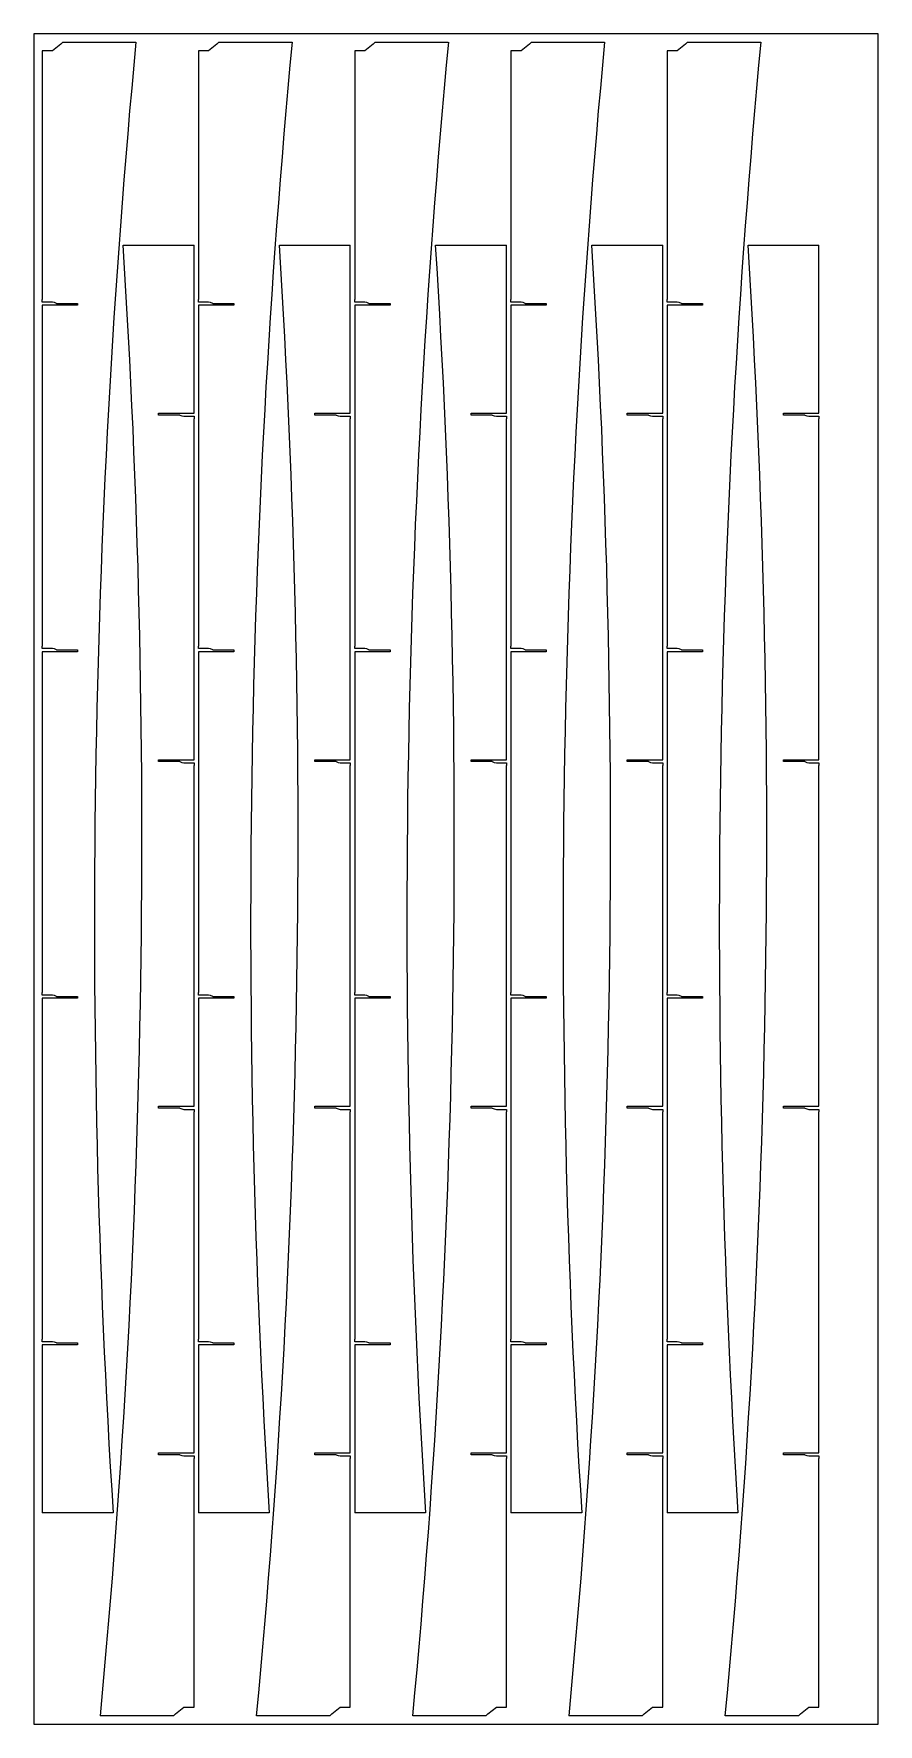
# Model space of a CAD drawing. Header units: inches. Extents: x 142 to 13302, y 211 to 2711.
# Drawn here: x 2342 to 3342, y 211 to 2211 of the extents above; entities that cross this region are included whole.
import ezdxf

# ---------------------------------------------------------------- set-up
doc = ezdxf.new("R2010")
doc.units = ezdxf.units.IN
doc.header["$MEASUREMENT"] = 0
doc.layers.add('IV_OUTER_PROFILE', color=7, linetype='Continuous', lineweight=5)

msp = doc.modelspace()

# ---------------------------------------------------------------- linework, layer by layer
msp.add_lwpolyline([(2341.6, 211.4), (3341.6, 211.4), (3341.6, 2211.4), (2341.6, 2211.4)], close=True)
at = {"layer": 'IV_OUTER_PROFILE'}
for p, q in [((2373.5, 2199.1), (2375.9, 2201.4)), ((2375.9, 2201.4), (2462.5, 2201.4)), ((2558.5, 2199.1), (2560.9, 2201.4)), ((2560.9, 2201.4), (2647.5, 2201.4)), ((2743.5, 2199.1), (2745.9, 2201.4)), ((2745.9, 2201.4), (2832.5, 2201.4)), ((2928.5, 2199.1), (2930.9, 2201.4)), ((2930.9, 2201.4), (3017.5, 2201.4)), ((3113.5, 2199.1), (3115.9, 2201.4)), ((3115.9, 2201.4), (3202.5, 2201.4)), ((2351.6, 2191.4), (2351.6, 1897)), ((2363.6, 2191.4), (2351.6, 2191.4)), ((2373.5, 2199.1), (2363.6, 2191.4)), ((2536.6, 2191.4), (2536.6, 1897)), ((2548.6, 2191.4), (2536.6, 2191.4)), ((2558.5, 2199.1), (2548.6, 2191.4)), ((2721.6, 2191.4), (2721.6, 1897)), ((2733.6, 2191.4), (2721.6, 2191.4)), ((2743.5, 2199.1), (2733.6, 2191.4)), ((2906.6, 2191.4), (2906.6, 1897)), ((2918.6, 2191.4), (2906.6, 2191.4)), ((2928.5, 2199.1), (2918.6, 2191.4)), ((3091.6, 2191.4), (3091.6, 1897)), ((3103.6, 2191.4), (3091.6, 2191.4)), ((3113.5, 2199.1), (3103.6, 2191.4)), ((2447.4, 1961.4), (2531.4, 1961.4)), ((2531.4, 1762.5), (2531.4, 1961.4)), ((2632.4, 1961.4), (2716.4, 1961.4)), ((2716.4, 1762.5), (2716.4, 1961.4)), ((2817.4, 1961.4), (2901.4, 1961.4)), ((2901.4, 1762.5), (2901.4, 1961.4)), ((3002.4, 1961.4), (3086.4, 1961.4)), ((3086.4, 1762.5), (3086.4, 1961.4)), ((3187.4, 1961.4), (3271.4, 1961.4)), ((3271.4, 1762.5), (3271.4, 1961.4)), ((2351.6, 1894), (2351.6, 1897)), ((2363.6, 1894), (2351.6, 1894)), ((2393.5, 1890.3), (2351.6, 1890.3)), ((2351.6, 1890.3), (2351.6, 1487)), ((2366, 1893.6), (2363.6, 1894)), ((2368.5, 1892.5), (2366, 1893.6)), ((2368.5, 1892.5), (2370.6, 1892.5)), ((2370.6, 1892.5), (2393.5, 1892.5)), ((2393.5, 1892.5), (2393.5, 1890.3)), ((2536.6, 1894), (2536.6, 1897)), ((2548.6, 1894), (2536.6, 1894)), ((2578.5, 1890.3), (2536.6, 1890.3)), ((2536.6, 1890.3), (2536.6, 1487)), ((2551, 1893.6), (2548.6, 1894)), ((2553.5, 1892.5), (2551, 1893.6)), ((2553.5, 1892.5), (2555.6, 1892.5)), ((2555.6, 1892.5), (2578.5, 1892.5)), ((2578.5, 1892.5), (2578.5, 1890.3)), ((2721.6, 1894), (2721.6, 1897)), ((2733.6, 1894), (2721.6, 1894)), ((2763.5, 1890.3), (2721.6, 1890.3)), ((2721.6, 1890.3), (2721.6, 1487)), ((2736, 1893.6), (2733.6, 1894)), ((2738.5, 1892.5), (2736, 1893.6)), ((2738.5, 1892.5), (2740.6, 1892.5)), ((2740.6, 1892.5), (2763.5, 1892.5)), ((2763.5, 1892.5), (2763.5, 1890.3)), ((2906.6, 1894), (2906.6, 1897)), ((2918.6, 1894), (2906.6, 1894)), ((2948.5, 1890.3), (2906.6, 1890.3)), ((2906.6, 1890.3), (2906.6, 1487)), ((2921, 1893.6), (2918.6, 1894)), ((2923.5, 1892.5), (2921, 1893.6)), ((2923.5, 1892.5), (2925.6, 1892.5)), ((2925.6, 1892.5), (2948.5, 1892.5)), ((2948.5, 1892.5), (2948.5, 1890.3)), ((3091.6, 1894), (3091.6, 1897)), ((3103.6, 1894), (3091.6, 1894)), ((3133.5, 1890.3), (3091.6, 1890.3)), ((3091.6, 1890.3), (3091.6, 1487)), ((3106, 1893.6), (3103.6, 1894)), ((3108.5, 1892.5), (3106, 1893.6)), ((3108.5, 1892.5), (3110.6, 1892.5)), ((3110.6, 1892.5), (3133.5, 1892.5)), ((3133.5, 1892.5), (3133.5, 1890.3)), ((2489.4, 1760.3), (2489.4, 1762.5)), ((2489.4, 1762.5), (2531.4, 1762.5)), ((2512.4, 1760.3), (2489.4, 1760.3)), ((2514.5, 1760.3), (2512.4, 1760.3)), ((2514.5, 1760.3), (2516.9, 1759.3)), ((2674.4, 1760.3), (2674.4, 1762.5)), ((2674.4, 1762.5), (2716.4, 1762.5)), ((2697.4, 1760.3), (2674.4, 1760.3)), ((2699.5, 1760.3), (2697.4, 1760.3)), ((2699.5, 1760.3), (2701.9, 1759.3)), ((2859.4, 1760.3), (2859.4, 1762.5)), ((2859.4, 1762.5), (2901.4, 1762.5)), ((2882.4, 1760.3), (2859.4, 1760.3)), ((2884.5, 1760.3), (2882.4, 1760.3)), ((2884.5, 1760.3), (2886.9, 1759.3)), ((3044.4, 1760.3), (3044.4, 1762.5)), ((3044.4, 1762.5), (3086.4, 1762.5)), ((3067.4, 1760.3), (3044.4, 1760.3)), ((3069.5, 1760.3), (3067.4, 1760.3)), ((3069.5, 1760.3), (3071.9, 1759.3)), ((3229.4, 1760.3), (3229.4, 1762.5)), ((3229.4, 1762.5), (3271.4, 1762.5)), ((3252.4, 1760.3), (3229.4, 1760.3)), ((3254.5, 1760.3), (3252.4, 1760.3)), ((3254.5, 1760.3), (3256.9, 1759.3)), ((2516.9, 1759.3), (2519.4, 1758.9)), ((2519.4, 1758.9), (2531.4, 1758.9)), ((2531.4, 1758.9), (2531.4, 1755.9)), ((2531.4, 1352.5), (2531.4, 1755.9)), ((2701.9, 1759.3), (2704.4, 1758.9)), ((2704.4, 1758.9), (2716.4, 1758.9)), ((2716.4, 1758.9), (2716.4, 1755.9)), ((2716.4, 1352.5), (2716.4, 1755.9)), ((2886.9, 1759.3), (2889.4, 1758.9)), ((2889.4, 1758.9), (2901.4, 1758.9)), ((2901.4, 1758.9), (2901.4, 1755.9)), ((2901.4, 1352.5), (2901.4, 1755.9)), ((3071.9, 1759.3), (3074.4, 1758.9)), ((3074.4, 1758.9), (3086.4, 1758.9)), ((3086.4, 1758.9), (3086.4, 1755.9)), ((3086.4, 1352.5), (3086.4, 1755.9)), ((3256.9, 1759.3), (3259.4, 1758.9)), ((3259.4, 1758.9), (3271.4, 1758.9)), ((3271.4, 1758.9), (3271.4, 1755.9)), ((3271.4, 1352.5), (3271.4, 1755.9)), ((2351.6, 1484), (2351.6, 1487)), ((2363.6, 1484), (2351.6, 1484)), ((2393.5, 1480.3), (2351.6, 1480.3)), ((2351.6, 1480.3), (2351.6, 1077)), ((2366, 1483.6), (2363.6, 1484)), ((2368.5, 1482.5), (2366, 1483.6)), ((2368.5, 1482.5), (2370.6, 1482.5)), ((2370.6, 1482.5), (2393.5, 1482.5)), ((2393.5, 1482.5), (2393.5, 1480.3)), ((2536.6, 1484), (2536.6, 1487)), ((2548.6, 1484), (2536.6, 1484)), ((2578.5, 1480.3), (2536.6, 1480.3)), ((2536.6, 1480.3), (2536.6, 1077)), ((2551, 1483.6), (2548.6, 1484)), ((2553.5, 1482.5), (2551, 1483.6)), ((2553.5, 1482.5), (2555.6, 1482.5)), ((2555.6, 1482.5), (2578.5, 1482.5)), ((2578.5, 1482.5), (2578.5, 1480.3)), ((2721.6, 1484), (2721.6, 1487)), ((2733.6, 1484), (2721.6, 1484)), ((2763.5, 1480.3), (2721.6, 1480.3)), ((2721.6, 1480.3), (2721.6, 1077)), ((2736, 1483.6), (2733.6, 1484)), ((2738.5, 1482.5), (2736, 1483.6)), ((2738.5, 1482.5), (2740.6, 1482.5)), ((2740.6, 1482.5), (2763.5, 1482.5)), ((2763.5, 1482.5), (2763.5, 1480.3)), ((2906.6, 1484), (2906.6, 1487)), ((2918.6, 1484), (2906.6, 1484)), ((2948.5, 1480.3), (2906.6, 1480.3)), ((2906.6, 1480.3), (2906.6, 1077)), ((2921, 1483.6), (2918.6, 1484)), ((2923.5, 1482.5), (2921, 1483.6)), ((2923.5, 1482.5), (2925.6, 1482.5)), ((2925.6, 1482.5), (2948.5, 1482.5)), ((2948.5, 1482.5), (2948.5, 1480.3)), ((3091.6, 1484), (3091.6, 1487)), ((3103.6, 1484), (3091.6, 1484)), ((3133.5, 1480.3), (3091.6, 1480.3)), ((3091.6, 1480.3), (3091.6, 1077)), ((3106, 1483.6), (3103.6, 1484)), ((3108.5, 1482.5), (3106, 1483.6)), ((3108.5, 1482.5), (3110.6, 1482.5)), ((3110.6, 1482.5), (3133.5, 1482.5)), ((3133.5, 1482.5), (3133.5, 1480.3)), ((2489.4, 1350.3), (2489.4, 1352.5)), ((2489.4, 1352.5), (2531.4, 1352.5)), ((2512.4, 1350.3), (2489.4, 1350.3)), ((2514.5, 1350.3), (2512.4, 1350.3)), ((2514.5, 1350.3), (2516.9, 1349.3)), ((2516.9, 1349.3), (2519.4, 1348.9)), ((2519.4, 1348.9), (2531.4, 1348.9)), ((2531.4, 1348.9), (2531.4, 1345.9)), ((2531.4, 942.5), (2531.4, 1345.9)), ((2674.4, 1350.3), (2674.4, 1352.5)), ((2674.4, 1352.5), (2716.4, 1352.5)), ((2697.4, 1350.3), (2674.4, 1350.3)), ((2699.5, 1350.3), (2697.4, 1350.3)), ((2699.5, 1350.3), (2701.9, 1349.3)), ((2701.9, 1349.3), (2704.4, 1348.9)), ((2704.4, 1348.9), (2716.4, 1348.9)), ((2716.4, 1348.9), (2716.4, 1345.9)), ((2716.4, 942.5), (2716.4, 1345.9)), ((2859.4, 1350.3), (2859.4, 1352.5)), ((2859.4, 1352.5), (2901.4, 1352.5)), ((2882.4, 1350.3), (2859.4, 1350.3)), ((2884.5, 1350.3), (2882.4, 1350.3)), ((2884.5, 1350.3), (2886.9, 1349.3)), ((2886.9, 1349.3), (2889.4, 1348.9)), ((2889.4, 1348.9), (2901.4, 1348.9)), ((2901.4, 1348.9), (2901.4, 1345.9)), ((2901.4, 942.5), (2901.4, 1345.9)), ((3044.4, 1350.3), (3044.4, 1352.5)), ((3044.4, 1352.5), (3086.4, 1352.5)), ((3067.4, 1350.3), (3044.4, 1350.3)), ((3069.5, 1350.3), (3067.4, 1350.3)), ((3069.5, 1350.3), (3071.9, 1349.3)), ((3071.9, 1349.3), (3074.4, 1348.9)), ((3074.4, 1348.9), (3086.4, 1348.9)), ((3086.4, 1348.9), (3086.4, 1345.9)), ((3086.4, 942.5), (3086.4, 1345.9)), ((3229.4, 1350.3), (3229.4, 1352.5)), ((3229.4, 1352.5), (3271.4, 1352.5)), ((3252.4, 1350.3), (3229.4, 1350.3)), ((3254.5, 1350.3), (3252.4, 1350.3)), ((3254.5, 1350.3), (3256.9, 1349.3)), ((3256.9, 1349.3), (3259.4, 1348.9)), ((3259.4, 1348.9), (3271.4, 1348.9)), ((3271.4, 1348.9), (3271.4, 1345.9)), ((3271.4, 942.5), (3271.4, 1345.9)), ((2351.6, 1074), (2351.6, 1077)), ((2363.6, 1074), (2351.6, 1074)), ((2393.5, 1070.3), (2351.6, 1070.3)), ((2351.6, 1070.3), (2351.6, 667)), ((2366, 1073.6), (2363.6, 1074)), ((2368.5, 1072.5), (2366, 1073.6)), ((2368.5, 1072.5), (2370.6, 1072.5)), ((2370.6, 1072.5), (2393.5, 1072.5)), ((2393.5, 1072.5), (2393.5, 1070.3)), ((2536.6, 1074), (2536.6, 1077)), ((2548.6, 1074), (2536.6, 1074)), ((2578.5, 1070.3), (2536.6, 1070.3)), ((2536.6, 1070.3), (2536.6, 667)), ((2551, 1073.6), (2548.6, 1074)), ((2553.5, 1072.5), (2551, 1073.6)), ((2553.5, 1072.5), (2555.6, 1072.5)), ((2555.6, 1072.5), (2578.5, 1072.5)), ((2578.5, 1072.5), (2578.5, 1070.3)), ((2721.6, 1074), (2721.6, 1077)), ((2733.6, 1074), (2721.6, 1074)), ((2763.5, 1070.3), (2721.6, 1070.3)), ((2721.6, 1070.3), (2721.6, 667)), ((2736, 1073.6), (2733.6, 1074)), ((2738.5, 1072.5), (2736, 1073.6)), ((2738.5, 1072.5), (2740.6, 1072.5)), ((2740.6, 1072.5), (2763.5, 1072.5)), ((2763.5, 1072.5), (2763.5, 1070.3)), ((2906.6, 1074), (2906.6, 1077)), ((2918.6, 1074), (2906.6, 1074)), ((2948.5, 1070.3), (2906.6, 1070.3)), ((2906.6, 1070.3), (2906.6, 667)), ((2921, 1073.6), (2918.6, 1074)), ((2923.5, 1072.5), (2921, 1073.6)), ((2923.5, 1072.5), (2925.6, 1072.5)), ((2925.6, 1072.5), (2948.5, 1072.5)), ((2948.5, 1072.5), (2948.5, 1070.3)), ((3091.6, 1074), (3091.6, 1077)), ((3103.6, 1074), (3091.6, 1074)), ((3133.5, 1070.3), (3091.6, 1070.3)), ((3091.6, 1070.3), (3091.6, 667)), ((3106, 1073.6), (3103.6, 1074)), ((3108.5, 1072.5), (3106, 1073.6)), ((3108.5, 1072.5), (3110.6, 1072.5)), ((3110.6, 1072.5), (3133.5, 1072.5)), ((3133.5, 1072.5), (3133.5, 1070.3)), ((2489.4, 940.3), (2489.4, 942.5)), ((2489.4, 942.5), (2531.4, 942.5)), ((2512.4, 940.3), (2489.4, 940.3)), ((2514.5, 940.3), (2512.4, 940.3)), ((2514.5, 940.3), (2516.9, 939.3)), ((2674.4, 940.3), (2674.4, 942.5)), ((2674.4, 942.5), (2716.4, 942.5)), ((2697.4, 940.3), (2674.4, 940.3)), ((2699.5, 940.3), (2697.4, 940.3)), ((2699.5, 940.3), (2701.9, 939.3)), ((2859.4, 940.3), (2859.4, 942.5)), ((2859.4, 942.5), (2901.4, 942.5)), ((2882.4, 940.3), (2859.4, 940.3)), ((2884.5, 940.3), (2882.4, 940.3)), ((2884.5, 940.3), (2886.9, 939.3)), ((3044.4, 940.3), (3044.4, 942.5)), ((3044.4, 942.5), (3086.4, 942.5)), ((3067.4, 940.3), (3044.4, 940.3)), ((3069.5, 940.3), (3067.4, 940.3)), ((3069.5, 940.3), (3071.9, 939.3)), ((3229.4, 940.3), (3229.4, 942.5)), ((3229.4, 942.5), (3271.4, 942.5)), ((3252.4, 940.3), (3229.4, 940.3)), ((3254.5, 940.3), (3252.4, 940.3)), ((3254.5, 940.3), (3256.9, 939.3)), ((2516.9, 939.3), (2519.4, 938.9)), ((2519.4, 938.9), (2531.4, 938.9)), ((2531.4, 938.9), (2531.4, 935.9)), ((2531.4, 532.5), (2531.4, 935.9)), ((2701.9, 939.3), (2704.4, 938.9)), ((2704.4, 938.9), (2716.4, 938.9)), ((2716.4, 938.9), (2716.4, 935.9)), ((2716.4, 532.5), (2716.4, 935.9)), ((2886.9, 939.3), (2889.4, 938.9)), ((2889.4, 938.9), (2901.4, 938.9)), ((2901.4, 938.9), (2901.4, 935.9)), ((2901.4, 532.5), (2901.4, 935.9)), ((3071.9, 939.3), (3074.4, 938.9)), ((3074.4, 938.9), (3086.4, 938.9)), ((3086.4, 938.9), (3086.4, 935.9)), ((3086.4, 532.5), (3086.4, 935.9)), ((3256.9, 939.3), (3259.4, 938.9)), ((3259.4, 938.9), (3271.4, 938.9)), ((3271.4, 938.9), (3271.4, 935.9)), ((3271.4, 532.5), (3271.4, 935.9)), ((2351.6, 664), (2351.6, 667)), ((2363.6, 664), (2351.6, 664)), ((2393.5, 660.3), (2351.6, 660.3)), ((2351.6, 660.3), (2351.6, 461.4)), ((2366, 663.6), (2363.6, 664)), ((2368.5, 662.5), (2366, 663.6)), ((2368.5, 662.5), (2370.6, 662.5)), ((2370.6, 662.5), (2393.5, 662.5)), ((2393.5, 662.5), (2393.5, 660.3)), ((2536.6, 664), (2536.6, 667)), ((2548.6, 664), (2536.6, 664)), ((2578.5, 660.3), (2536.6, 660.3)), ((2536.6, 660.3), (2536.6, 461.4)), ((2551, 663.6), (2548.6, 664)), ((2553.5, 662.5), (2551, 663.6)), ((2553.5, 662.5), (2555.6, 662.5)), ((2555.6, 662.5), (2578.5, 662.5)), ((2578.5, 662.5), (2578.5, 660.3)), ((2721.6, 664), (2721.6, 667)), ((2733.6, 664), (2721.6, 664)), ((2763.5, 660.3), (2721.6, 660.3)), ((2721.6, 660.3), (2721.6, 461.4)), ((2736, 663.6), (2733.6, 664)), ((2738.5, 662.5), (2736, 663.6)), ((2738.5, 662.5), (2740.6, 662.5)), ((2740.6, 662.5), (2763.5, 662.5)), ((2763.5, 662.5), (2763.5, 660.3)), ((2906.6, 664), (2906.6, 667)), ((2918.6, 664), (2906.6, 664)), ((2948.5, 660.3), (2906.6, 660.3)), ((2906.6, 660.3), (2906.6, 461.4)), ((2921, 663.6), (2918.6, 664)), ((2923.5, 662.5), (2921, 663.6)), ((2923.5, 662.5), (2925.6, 662.5)), ((2925.6, 662.5), (2948.5, 662.5)), ((2948.5, 662.5), (2948.5, 660.3)), ((3091.6, 664), (3091.6, 667)), ((3103.6, 664), (3091.6, 664)), ((3133.5, 660.3), (3091.6, 660.3)), ((3091.6, 660.3), (3091.6, 461.4)), ((3106, 663.6), (3103.6, 664)), ((3108.5, 662.5), (3106, 663.6)), ((3108.5, 662.5), (3110.6, 662.5)), ((3110.6, 662.5), (3133.5, 662.5)), ((3133.5, 662.5), (3133.5, 660.3)), ((2489.4, 530.3), (2489.4, 532.5)), ((2489.4, 532.5), (2531.4, 532.5)), ((2512.4, 530.3), (2489.4, 530.3)), ((2514.5, 530.3), (2512.4, 530.3)), ((2514.5, 530.3), (2516.9, 529.3)), ((2516.9, 529.3), (2519.4, 528.9)), ((2519.4, 528.9), (2531.4, 528.9)), ((2531.4, 528.9), (2531.4, 525.9)), ((2531.4, 231.4), (2531.4, 525.9)), ((2674.4, 530.3), (2674.4, 532.5)), ((2674.4, 532.5), (2716.4, 532.5)), ((2697.4, 530.3), (2674.4, 530.3)), ((2699.5, 530.3), (2697.4, 530.3)), ((2699.5, 530.3), (2701.9, 529.3)), ((2701.9, 529.3), (2704.4, 528.9)), ((2704.4, 528.9), (2716.4, 528.9)), ((2716.4, 528.9), (2716.4, 525.9)), ((2716.4, 231.4), (2716.4, 525.9)), ((2859.4, 530.3), (2859.4, 532.5)), ((2859.4, 532.5), (2901.4, 532.5)), ((2882.4, 530.3), (2859.4, 530.3)), ((2884.5, 530.3), (2882.4, 530.3)), ((2884.5, 530.3), (2886.9, 529.3)), ((2886.9, 529.3), (2889.4, 528.9)), ((2889.4, 528.9), (2901.4, 528.9)), ((2901.4, 528.9), (2901.4, 525.9)), ((2901.4, 231.4), (2901.4, 525.9)), ((3044.4, 530.3), (3044.4, 532.5)), ((3044.4, 532.5), (3086.4, 532.5)), ((3067.4, 530.3), (3044.4, 530.3)), ((3069.5, 530.3), (3067.4, 530.3)), ((3069.5, 530.3), (3071.9, 529.3)), ((3071.9, 529.3), (3074.4, 528.9)), ((3074.4, 528.9), (3086.4, 528.9)), ((3086.4, 528.9), (3086.4, 525.9)), ((3086.4, 231.4), (3086.4, 525.9)), ((3229.4, 530.3), (3229.4, 532.5)), ((3229.4, 532.5), (3271.4, 532.5)), ((3252.4, 530.3), (3229.4, 530.3)), ((3254.5, 530.3), (3252.4, 530.3)), ((3254.5, 530.3), (3256.9, 529.3)), ((3256.9, 529.3), (3259.4, 528.9)), ((3259.4, 528.9), (3271.4, 528.9)), ((3271.4, 528.9), (3271.4, 525.9)), ((3271.4, 231.4), (3271.4, 525.9)), ((2435.5, 461.4), (2351.6, 461.4)), ((2620.5, 461.4), (2536.6, 461.4)), ((2805.5, 461.4), (2721.6, 461.4)), ((2990.5, 461.4), (2906.6, 461.4)), ((3175.5, 461.4), (3091.6, 461.4)), ((2507.1, 221.4), (2420.4, 221.4)), ((2509.4, 223.7), (2507.1, 221.4)), ((2509.4, 223.7), (2519.4, 231.4)), ((2519.4, 231.4), (2531.4, 231.4)), ((2692.1, 221.4), (2605.4, 221.4)), ((2694.4, 223.7), (2692.1, 221.4)), ((2694.4, 223.7), (2704.4, 231.4)), ((2704.4, 231.4), (2716.4, 231.4)), ((2877.1, 221.4), (2790.4, 221.4)), ((2879.4, 223.7), (2877.1, 221.4)), ((2879.4, 223.7), (2889.4, 231.4)), ((2889.4, 231.4), (2901.4, 231.4)), ((3062.1, 221.4), (2975.4, 221.4)), ((3064.4, 223.7), (3062.1, 221.4)), ((3064.4, 223.7), (3074.4, 231.4)), ((3074.4, 231.4), (3086.4, 231.4)), ((3247.1, 221.4), (3160.4, 221.4)), ((3249.4, 223.7), (3247.1, 221.4)), ((3249.4, 223.7), (3259.4, 231.4)), ((3259.4, 231.4), (3271.4, 231.4))]:
    msp.add_line(p, q, dxfattribs=at)
for centre, start, end in [((13466.4, 1160.5), 174.59594, 183.62606), ((13651.4, 1160.5), 174.59594, 183.62606), ((13836.4, 1160.5), 174.59594, 183.62606), ((14021.4, 1160.5), 174.59594, 183.62606), ((14206.4, 1160.5), 174.59594, 183.62606), ((-8583.4, 1262.4), 354.59594, 3.62606), ((-8398.4, 1262.4), 354.59594, 3.62606), ((-8213.4, 1262.4), 354.59594, 3.62606), ((-8028.4, 1262.4), 354.59594, 3.62606), ((-7843.4, 1262.4), 354.59594, 3.62606)]:
    msp.add_arc(centre, 11053, start, end, dxfattribs=at)

doc.saveas('drawing.dxf')
